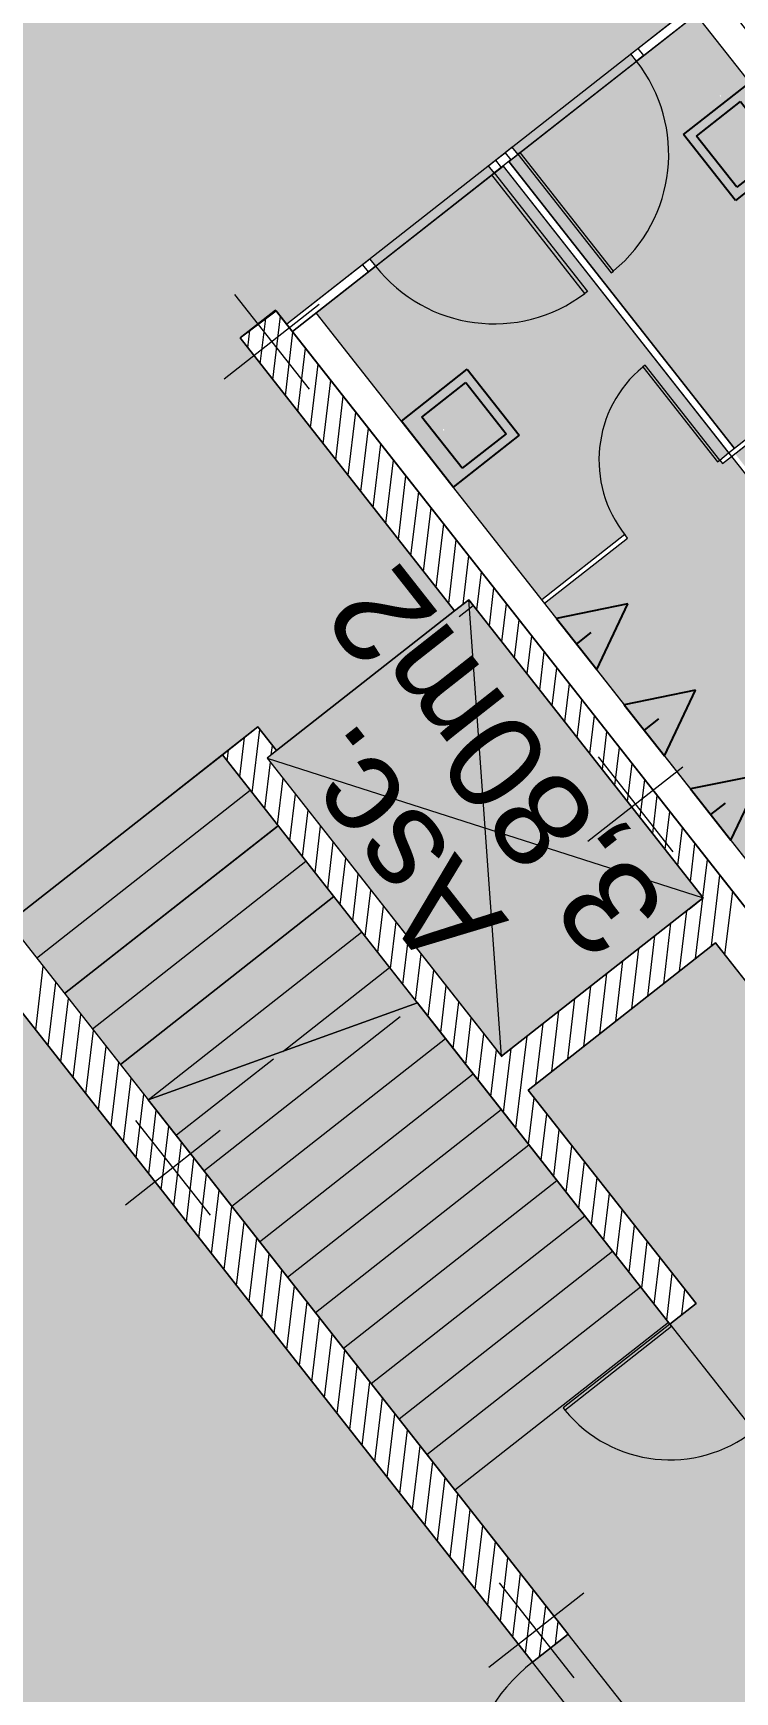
# Model space of a CAD drawing. Header units: metres. Extents: x 2540421 to 2540539, y 1181212 to 1181315.
# Drawn here: x 2540449.64 to 2540454.29, y 1181231.84 to 1181242.83 of the extents above; entities that cross this region are included whole.
import ezdxf

# ---------------------------------------------------------------- set-up
doc = ezdxf.new("R2010")
doc.units = ezdxf.units.M
doc.header["$LTSCALE"] = 5080
doc.linetypes.add('STYLE_01', pattern=[0.136032, 0.068016, -0.068016])
doc.layers.get('0').update_dxf_attribs({"lineweight": 20})
doc.layers.add('A1I41---E-(appareils_sanitaires)', color=7, linetype='Continuous')
doc.layers.add('Axe batim.', color=7, linetype='Continuous')
for name, color, linetype, lineweight in [('CLOISONS', 7, 'Continuous', 20), ('HEIG-PORTES', 130, 'Continuous', 20), ('HEIG-ROOM', 160, 'Continuous', 20), ('L_GENDE', 7, 'Continuous', 20), ('MURS_ET_PILIERS', 7, 'Continuous', 20), ('PORTES', 7, 'Continuous', 20), ('Surface', 7, 'Continuous', 20), ('TRAITILL_S', 7, 'Continuous', 20), ('TRAME-MUR', 7, 'Continuous', 20), ('Z-contour', 7, 'Continuous', 20), ('Z-couleur', 7, 'Continuous', 20)]:
    doc.layers.add(name, color=color, linetype=linetype, lineweight=lineweight)
doc.styles.add('Helvetica (bold)', font='arial.ttf', dxfattribs={"height": 150})

# ---------------------------------------------------------------- blocks, each defined once
blk = doc.blocks.new('A-100-D')
at = {"layer": 'PORTES', "linetype": 'Continuous', "lineweight": 20}
for p, q in [((0, 1000), (-20, 1000)), ((-20, 1000), (-20, 0)), ((0, 0), (0, 1000)), ((-20, 0), (0, 0))]:
    blk.add_line(p, q, dxfattribs=at)
blk.add_arc((0, 0), 1000, 91.1846, 180, dxfattribs=at)
blk = doc.blocks.new('LAVABO')
at = {"layer": 'A1I41---E-(appareils_sanitaires)'}
for points in [[(-556, 278), (0, 278)], [(-556, -278), (-556, 278)], [(0, 278), (0, 278)], [(0, 278), (0, -278)], [(-494, 216), (-123, 216)], [(-494, -216), (-494, 216)], [(-123, 216), (-123, 216)], [(-123, 216), (-123, -216)], [(-123, -216), (-494, -216)], [(0, -278), (-556, -278)]]:
    blk.add_lwpolyline(points, dxfattribs=at)
blk = doc.blocks.new('URINOIR')
at = {"layer": 'A1I41---E-(appareils_sanitaires)'}
for p, q in [((-216, 0), (0, -432)), ((216, 0), (-216, 0)), ((0, 0), (0, -123)), ((0, -432), (216, 0))]:
    blk.add_line(p, q, dxfattribs=at)

msp = doc.modelspace()

# ---------------------------------------------------------------- hatches: boundary and pattern name
at = {"layer": 'Z-couleur', "linetype": 'Continuous', "lineweight": 0}
h = msp.add_hatch(color=2, dxfattribs=at)
h.paths.add_polyline_path([(2540451.947, 1181246.125), (2540451.853, 1181246.051), (2540451.779, 1181246.145), (2540450.332, 1181245.008), (2540450.285, 1181244.971), (2540450.248, 1181245.018), (2540448.99, 1181244.03), (2540449.027, 1181243.982), (2540448.948, 1181243.921), (2540449.022, 1181243.826), (2540448.787, 1181243.641), (2540448.712, 1181243.735), (2540447.266, 1181242.598), (2540447.219, 1181242.561), (2540447.181, 1181242.608), (2540445.924, 1181241.62), (2540445.961, 1181241.572), (2540445.882, 1181241.511), (2540445.956, 1181241.416), (2540445.72, 1181241.231), (2540445.646, 1181241.325), (2540442.816, 1181239.101), (2540442.89, 1181239.006), (2540442.654, 1181238.821), (2540441.282, 1181240.566), (2540440.543, 1181239.985), (2540440.496, 1181239.948), (2540440.459, 1181239.996), (2540439.201, 1181239.007), (2540439.238, 1181238.96), (2540438.452, 1181238.342), (2540438.526, 1181238.247), (2540438.432, 1181238.173), (2540438.456, 1181238.142), (2540438.493, 1181238.095), (2540438.446, 1181238.058), (2540439.435, 1181236.8), (2540439.482, 1181236.837), (2540439.544, 1181236.758), (2540439.638, 1181236.832), (2540439.824, 1181236.596), (2540439.69, 1181236.491), (2540441.915, 1181233.661), (2540442.048, 1181233.766), (2540442.122, 1181233.672), (2540444.953, 1181235.896), (2540444.879, 1181235.991), (2540445.114, 1181236.176), (2540445.189, 1181236.082), (2540446.635, 1181237.219), (2540446.682, 1181237.256), (2540446.72, 1181237.209), (2540447.977, 1181238.197), (2540447.94, 1181238.244), (2540448.019, 1181238.306), (2540448.013, 1181238.314), (2540447.939, 1181238.408), (2540448.174, 1181238.593), (2540448.36, 1181238.357), (2540448.265, 1181238.283), (2540449.384, 1181236.86), (2540449.478, 1181236.935), (2540450.894, 1181238.047), (2540451.13, 1181238.233), (2540451.253, 1181238.075), (2540452.432, 1181239.002), (2540451.011, 1181240.811), (2540451.247, 1181240.996), (2540451.321, 1181240.902), (2540451.872, 1181241.334), (2540451.909, 1181241.287), (2540452.695, 1181241.905), (2540452.658, 1181241.952), (2540452.705, 1181241.989), (2540452.768, 1181242.039), (2540452.815, 1181242.076), (2540452.852, 1181242.029), (2540453.638, 1181242.647), (2540453.601, 1181242.694), (2540453.648, 1181242.731), (2540454.152, 1181243.126), (2540454.077, 1181243.221), (2540454.172, 1181243.295), (2540454.147, 1181243.326), (2540454.11, 1181243.373), (2540454.157, 1181243.41), (2540453.168, 1181244.668), (2540453.121, 1181244.631), (2540453.084, 1181244.678)])
h.paths.add_polyline_path([(2540449.402, 1181242.98, -1), (2540449.52, 1181243.072, -1)], flags=16)
h = msp.add_hatch(color=40, dxfattribs=at)
h.paths.add_polyline_path([(2540452.754, 1181241.951), (2540452.742, 1181241.942), (2540452.695, 1181241.905), (2540451.909, 1181241.287), (2540451.862, 1181241.25), (2540451.516, 1181240.978), (2540453.011, 1181239.075), (2540453.562, 1181239.508), (2540453.58, 1181239.484), (2540453.03, 1181239.052), (2540454.791, 1181236.811), (2540455.341, 1181237.244), (2540455.36, 1181237.22), (2540454.809, 1181236.787), (2540456.224, 1181234.987), (2540456.657, 1181235.327), (2540457.364, 1181235.883), (2540458.74, 1181236.965), (2540457.325, 1181238.765), (2540456.854, 1181238.394), (2540456.835, 1181238.418), (2540457.307, 1181238.788), (2540456.695, 1181239.567), (2540455.441, 1181238.581), (2540455.534, 1181238.463), (2540456.053, 1181237.803), (2540456.206, 1181237.923), (2540456.225, 1181237.9), (2540455.989, 1181237.714), (2540455.97, 1181237.738), (2540456.029, 1181237.784), (2540455.51, 1181238.445), (2540455.306, 1181238.704), (2540455.33, 1181238.723), (2540455.422, 1181238.605), (2540456.676, 1181239.59), (2540456.12, 1181240.298), (2540454.866, 1181239.312), (2540454.959, 1181239.194), (2540454.935, 1181239.176), (2540454.731, 1181239.435), (2540454.755, 1181239.454), (2540454.848, 1181239.336), (2540456.102, 1181240.322), (2540455.546, 1181241.029), (2540454.292, 1181240.044), (2540454.384, 1181239.926), (2540454.361, 1181239.907), (2540454.268, 1181240.025), (2540454.209, 1181239.979), (2540454.19, 1181240.002), (2540454.249, 1181240.049)])
h.paths.add_polyline_path([(2540452.366, 1181240.201), (2540452.36, 1181240.196), (2540452.355, 1181240.203), (2540452.361, 1181240.208)], flags=16)
edge = h.paths.add_edge_path(flags=16)
edge.add_line((2540455.528, 1181240.622), (2540455.56, 1181240.582))
edge.add_ellipse((2540455.512, 1181240.596), major_axis=(0.0013, 0.0107), ratio=1, start_angle=45, end_angle=225, ccw=False)
edge.add_line((2540455.488, 1181240.591), (2540455.528, 1181240.622))
edge = h.paths.add_edge_path(flags=16)
edge.add_line((2540456.115, 1181239.876), (2540456.147, 1181239.835))
edge.add_ellipse((2540456.099, 1181239.849), major_axis=(0.0013, 0.0107), ratio=1, start_angle=45, end_angle=225, ccw=False)
edge.add_line((2540456.075, 1181239.844), (2540456.115, 1181239.876))
h.paths.add_polyline_path([(2540455.527, 1181236.18), (2540455.532, 1181236.174), (2540455.526, 1181236.169), (2540455.52, 1181236.175)], flags=16)
h.paths.add_polyline_path([(2540454.289, 1181240.079), (2540455.527, 1181241.053), (2540454.032, 1181242.956), (2540453.686, 1181242.684), (2540453.638, 1181242.647), (2540452.852, 1181242.029), (2540452.793, 1181241.982)], flags=17)
edge = h.paths.add_edge_path(flags=16)
edge.add_line((2540454.935, 1181241.355), (2540454.944, 1181241.343))
edge.add_ellipse((2540454.93, 1181241.347), major_axis=(-0.00315, 0.00038), ratio=1, start_angle=-45, end_angle=135, ccw=False)
edge.add_line((2540454.923, 1181241.345), (2540454.935, 1181241.355))
h.paths.add_polyline_path([(2540454.194, 1181242.41), (2540454.189, 1181242.417), (2540454.195, 1181242.422), (2540454.2, 1181242.415)], flags=16)
for color, points in [(2, [(2540452.744, 1181236.049), (2540454.081, 1181237.099), (2540452.527, 1181239.076), (2540452.432, 1181239.002), (2540451.253, 1181238.075), (2540451.19, 1181238.026)]), (131, [(2540454.601, 1181233.33), (2540454.416, 1181233.566), (2540453.86, 1181234.273), (2540452.187, 1181236.402), (2540450.402, 1181235.76), (2540453.186, 1181232.218), (2540452.95, 1181232.032), (2540453.692, 1181231.089), (2540453.928, 1181231.274), (2540455.411, 1181229.387), (2540461.307, 1181234.022), (2540459.083, 1181236.852), (2540457.55, 1181235.647), (2540457.364, 1181235.883), (2540456.657, 1181235.327), (2540456.842, 1181235.091)]), (131, [(2540454.163, 1181236.801), (2540452.92, 1181235.825), (2540454.033, 1181234.409), (2540453.86, 1181234.273), (2540454.416, 1181233.566), (2540455.831, 1181234.678)])]:
    msp.add_hatch(color=color, dxfattribs=at).paths.add_polyline_path(points)
at = {"layer": 'Z-couleur', "linetype": 'Continuous', "lineweight": 0, "true_color": 0xffd1ff}
h = msp.add_hatch(color=7, dxfattribs=at)
h.paths.add_polyline_path([(2540447.054, 1181227.398), (2540446.959, 1181227.323), (2540446.984, 1181227.292), (2540447.021, 1181227.245), (2540446.974, 1181227.208), (2540447.963, 1181225.95), (2540448.01, 1181225.987), (2540448.047, 1181225.94), (2540449.184, 1181224.493), (2540449.278, 1181224.567), (2540452.109, 1181226.792), (2540452.345, 1181226.977), (2540455.175, 1181229.202), (2540453.692, 1181231.089), (2540452.95, 1181232.032), (2540449.243, 1181236.75), (2540449.337, 1181236.823), (2540448.218, 1181238.246), (2540448.124, 1181238.172), (2540448.056, 1181238.259), (2540448.025, 1181238.234), (2540447.977, 1181238.197), (2540446.72, 1181237.209), (2540446.672, 1181237.171), (2540445.226, 1181236.034), (2540445.3, 1181235.94), (2540445.064, 1181235.755), (2540444.99, 1181235.849), (2540442.159, 1181233.624)])
h.paths.add_polyline_path([(2540447.474, 1181232.688), (2540447.289, 1181232.924), (2540447.525, 1181233.11), (2540447.71, 1181232.874)], flags=16)
h.paths.add_polyline_path([(2540449.699, 1181229.858), (2540449.935, 1181230.043), (2540450.12, 1181229.808), (2540449.884, 1181229.622)], flags=16)
at = {"layer": 'Z-couleur', "linetype": 'Continuous', "lineweight": 0}
h = msp.add_hatch(color=2, dxfattribs=at)
h.paths.add_polyline_path([(2540451.078, 1181237.812), (2540450.894, 1181238.047), (2540449.478, 1181236.935), (2540449.663, 1181236.7)])
h.paths.add_polyline_path([(2540451.263, 1181237.577), (2540451.078, 1181237.812), (2540449.663, 1181236.7), (2540449.848, 1181236.465)])
h.paths.add_polyline_path([(2540449.848, 1181236.465), (2540450.033, 1181236.23), (2540451.448, 1181237.342), (2540451.263, 1181237.577)])
h.paths.add_polyline_path([(2540450.033, 1181236.23), (2540450.218, 1181235.995), (2540451.633, 1181237.107), (2540451.448, 1181237.342)])
h.paths.add_polyline_path([(2540450.218, 1181235.995), (2540450.402, 1181235.76), (2540451.817, 1181236.872), (2540451.633, 1181237.107)])
h.paths.add_polyline_path([(2540450.402, 1181235.76), (2540451.295, 1181236.081), (2540452.002, 1181236.637), (2540451.817, 1181236.872)])
h.paths.add_polyline_path([(2540452.187, 1181236.402), (2540452.002, 1181236.637), (2540451.295, 1181236.081)])

# ---------------------------------------------------------------- linework, layer by layer
at = {"color": 7, "linetype": 'Continuous', "lineweight": 20}
for p, q in [((2540449.478, 1181236.935), (2540450.894, 1181238.047)), ((2540449.663, 1181236.7), (2540451.078, 1181237.812)), ((2540449.663, 1181236.7), (2540451.078, 1181237.812)), ((2540449.848, 1181236.465), (2540451.263, 1181237.577)), ((2540450.033, 1181236.23), (2540451.448, 1181237.342)), ((2540450.218, 1181235.995), (2540451.633, 1181237.107)), ((2540450.402, 1181235.76), (2540451.817, 1181236.872)), ((2540451.295, 1181236.081), (2540452.002, 1181236.637)), ((2540452.187, 1181236.402), (2540450.402, 1181235.76))]:
    msp.add_line(p, q, dxfattribs=at)
at = {"layer": 'A1I41---E-(appareils_sanitaires)', "linetype": 'Continuous', "lineweight": 20}
for p, q in [((2540453.691, 1181238.21), (2540453.251, 1181238.77)), ((2540454.131, 1181237.651), (2540453.691, 1181238.21)), ((2540454.571, 1181237.091), (2540454.131, 1181237.651))]:
    msp.add_line(p, q, dxfattribs=at)
at = {"layer": 'Axe batim.', "color": 250, "linetype": 'Continuous', "lineweight": 0}
for p, q in [((2540450.975, 1181241.1), (2540451.469, 1181240.471)), ((2540451.536, 1181241.033), (2540450.907, 1181240.538)), ((2540453.385, 1181238.034), (2540453.879, 1181237.405)), ((2540453.946, 1181237.966), (2540453.317, 1181237.472)), ((2540450.88, 1181235.556), (2540450.251, 1181235.062)), ((2540450.318, 1181235.624), (2540450.813, 1181234.995)), ((2540453.29, 1181232.49), (2540452.661, 1181231.996)), ((2540452.728, 1181232.557), (2540453.223, 1181231.928))]:
    msp.add_line(p, q, dxfattribs=at)
at = {"layer": 'CLOISONS', "linetype": 'Continuous', "lineweight": 20}
for p, q in [((2540453.648, 1181242.731), (2540454.152, 1181243.126)), ((2540453.686, 1181242.684), (2540454.189, 1181243.079)), ((2540454.032, 1181242.956), (2540458.74, 1181236.964)), ((2540453.601, 1181242.694), (2540453.648, 1181242.731)), ((2540453.648, 1181242.731), (2540453.686, 1181242.684)), ((2540453.638, 1181242.647), (2540453.601, 1181242.694)), ((2540453.686, 1181242.684), (2540453.638, 1181242.647)), ((2540452.815, 1181242.076), (2540452.768, 1181242.039)), ((2540452.852, 1181242.029), (2540452.815, 1181242.076)), ((2540452.658, 1181241.952), (2540452.705, 1181241.989)), ((2540452.695, 1181241.905), (2540452.658, 1181241.952)), ((2540452.742, 1181241.942), (2540452.695, 1181241.905)), ((2540452.705, 1181241.989), (2540452.768, 1181242.039)), ((2540452.705, 1181241.989), (2540452.742, 1181241.942)), ((2540452.805, 1181241.992), (2540452.742, 1181241.942)), ((2540452.768, 1181242.039), (2540452.805, 1181241.992)), ((2540452.805, 1181241.992), (2540452.852, 1181242.029)), ((2540451.872, 1181241.334), (2540451.321, 1181240.902)), ((2540451.862, 1181241.25), (2540451.824, 1181241.297)), ((2540451.909, 1181241.287), (2540451.862, 1181241.25)), ((2540451.872, 1181241.334), (2540451.909, 1181241.287)), ((2540451.862, 1181241.25), (2540451.358, 1181240.854)), ((2540454.249, 1181240.049), (2540455.527, 1181241.053)), ((2540456.224, 1181234.987), (2540451.516, 1181240.978)), ((2540454.209, 1181239.979), (2540455.546, 1181241.029)), ((2540454.19, 1181240.002), (2540454.249, 1181240.049)), ((2540454.19, 1181240.002), (2540454.209, 1181239.979)), ((2540454.268, 1181240.025), (2540454.361, 1181239.907)), ((2540453.562, 1181239.508), (2540453.011, 1181239.075)), ((2540453.03, 1181239.052), (2540453.58, 1181239.484)), ((2540453.58, 1181239.484), (2540453.562, 1181239.508))]:
    msp.add_line(p, q, dxfattribs=at)
at = {"layer": 'CLOISONS', "color": 7, "linetype": 'Continuous', "lineweight": 20}
for p, q in [((2540452.754, 1181241.951), (2540454.249, 1181240.049)), ((2540452.793, 1181241.982), (2540454.289, 1181240.079))]:
    msp.add_line(p, q, dxfattribs=at)
at = {"layer": 'HEIG-PORTES', "linetype": 'Continuous', "lineweight": 20}
for p, q in [((2540452.868, 1181242.041), (2540452.852, 1181242.029)), ((2540453.486, 1181241.255), (2540452.868, 1181242.041)), ((2540452.852, 1181242.029), (2540453.47, 1181241.242)), ((2540452.679, 1181241.893), (2540452.695, 1181241.905)), ((2540453.297, 1181241.106), (2540452.679, 1181241.893)), ((2540452.695, 1181241.905), (2540453.313, 1181241.119)), ((2540453.47, 1181241.242), (2540453.486, 1181241.255)), ((2540453.313, 1181241.119), (2540453.297, 1181241.106))]:
    msp.add_line(p, q, dxfattribs=at)
at = {"layer": 'HEIG-PORTES', "flags": 128}
msp.add_lwpolyline([(2540452.744, 1181236.049), (2540452.527, 1181239.076), (2540451.19, 1181238.026), (2540454.081, 1181237.099)], close=True, dxfattribs=at)
for points in [[(2540449.663, 1181236.7), (2540451.078, 1181237.812)], [(2540451.257, 1181237.572), (2540449.848, 1181236.465)], [(2540450.033, 1181236.23), (2540451.448, 1181237.342)], [(2540451.633, 1181237.107), (2540450.218, 1181235.995)], [(2540450.402, 1181235.76), (2540451.817, 1181236.872)], [(2540451.295, 1181236.081), (2540452.002, 1181236.637)]]:
    msp.add_lwpolyline(points, dxfattribs=at)
at = {"layer": 'HEIG-PORTES', "linetype": 'Continuous', "lineweight": 20}
for centre, radius, start, end in [((2540452.852, 1181242.029), 1, 309.3511, 38.1665), ((2540452.695, 1181241.905), 1, 218.1665, 306.9819), ((2540453.692, 1181231.089), 1.2, 128.1665, 216.9819)]:
    msp.add_arc(centre, radius, start, end, dxfattribs=at)
at = {"layer": 'HEIG-ROOM', "flags": 128}
msp.add_lwpolyline([(2540448.948, 1181243.921), (2540451.779, 1181246.145), (2540451.853, 1181246.051), (2540451.947, 1181246.125), (2540454.172, 1181243.295), (2540454.077, 1181243.221), (2540454.152, 1181243.126), (2540451.321, 1181240.902), (2540451.247, 1181240.996), (2540451.011, 1181240.811), (2540452.432, 1181239.002), (2540451.253, 1181238.075), (2540451.13, 1181238.233), (2540449.384, 1181236.86)], dxfattribs=at)
for points in [[(2540454.289, 1181240.079), (2540452.793, 1181241.982), (2540454.189, 1181243.079), (2540455.684, 1181241.176)], [(2540454.268, 1181240.025), (2540455.703, 1181241.153), (2540458.897, 1181237.088), (2540456.067, 1181234.863), (2540451.358, 1181240.854), (2540452.754, 1181241.951)], [(2540451.19, 1181238.026), (2540452.744, 1181236.049), (2540454.081, 1181237.099), (2540452.527, 1181239.076)], [(2540455.175, 1181229.202), (2540453.692, 1181231.089), (2540452.95, 1181232.032), (2540449.243, 1181236.75), (2540449.337, 1181236.823), (2540448.218, 1181238.246), (2540448.124, 1181238.172), (2540448.056, 1181238.259), (2540445.226, 1181236.034), (2540445.3, 1181235.94), (2540445.064, 1181235.755), (2540444.99, 1181235.849), (2540442.159, 1181233.624), (2540447.054, 1181227.398), (2540446.959, 1181227.323), (2540449.184, 1181224.493)], [(2540450.894, 1181238.047), (2540449.478, 1181236.935), (2540450.402, 1181235.76), (2540452.187, 1181236.402)], [(2540452.92, 1181235.825), (2540454.163, 1181236.801), (2540455.831, 1181234.678), (2540454.416, 1181233.566), (2540454.601, 1181233.33), (2540456.842, 1181235.091), (2540456.669, 1181235.311), (2540457.377, 1181235.867), (2540457.55, 1181235.647), (2540459.083, 1181236.852), (2540461.307, 1181234.022), (2540455.411, 1181229.387), (2540453.928, 1181231.274), (2540453.186, 1181232.218), (2540450.402, 1181235.76), (2540452.187, 1181236.402), (2540453.86, 1181234.273), (2540454.033, 1181234.409)]]:
    msp.add_lwpolyline(points, close=True, dxfattribs=at)
at = {"layer": 'MURS_ET_PILIERS', "color": 7, "linetype": 'Continuous', "lineweight": 20}
for p, q in [((2540451.011, 1181240.811), (2540451.247, 1181240.996)), ((2540456.067, 1181234.863), (2540451.247, 1181240.996)), ((2540452.432, 1181239.002), (2540451.011, 1181240.811)), ((2540452.432, 1181239.002), (2540452.527, 1181239.076)), ((2540452.527, 1181239.076), (2540454.081, 1181237.099)), ((2540452.463, 1181238.964), (2540452.557, 1181239.038)), ((2540450.894, 1181238.047), (2540451.13, 1181238.233)), ((2540451.13, 1181238.233), (2540451.253, 1181238.075)), ((2540450.894, 1181238.047), (2540452.574, 1181235.909)), ((2540450.894, 1181238.047), (2540452.747, 1181235.689)), ((2540451.253, 1181238.075), (2540451.19, 1181238.026)), ((2540451.19, 1181238.026), (2540452.747, 1181236.045)), ((2540453.987, 1181237.025), (2540454.081, 1181237.099)), ((2540453.994, 1181237.031), (2540452.744, 1181236.049)), ((2540449.478, 1181236.935), (2540453.186, 1181232.218)), ((2540454.163, 1181236.801), (2540452.92, 1181235.825)), ((2540455.831, 1181234.678), (2540454.163, 1181236.801)), ((2540449.243, 1181236.75), (2540452.95, 1181232.032)), ((2540452.92, 1181235.825), (2540454.033, 1181234.409)), ((2540452.747, 1181235.689), (2540453.86, 1181234.273)), ((2540454.033, 1181234.409), (2540453.86, 1181234.273)), ((2540452.95, 1181232.032), (2540453.186, 1181232.218)), ((2540453.186, 1181232.218), (2540452.95, 1181232.032))]:
    msp.add_line(p, q, dxfattribs=at)
at = {"layer": 'PORTES', "linetype": 'Continuous', "lineweight": 20}
for p, q in [((2540453.696, 1181240.631), (2540453.68, 1181240.619)), ((2540453.68, 1181240.619), (2540454.175, 1181239.99)), ((2540454.19, 1181240.002), (2540453.696, 1181240.631)), ((2540454.175, 1181239.99), (2540454.19, 1181240.002))]:
    msp.add_line(p, q, dxfattribs=at)
msp.add_arc((2540454.19, 1181240.002), 0.8, 129.5991, 218.5203, dxfattribs=at)
at = {"layer": 'TRAITILL_S', "color": 7, "linetype": 'STYLE_01', "lineweight": 20}
for p, q in [((2540450.772, 1181235.289), (2540452.073, 1181236.312)), ((2540450.957, 1181235.054), (2540452.372, 1181236.167)), ((2540450.591, 1181235.528), (2540451.232, 1181236.031)), ((2540451.141, 1181234.819), (2540452.557, 1181235.932)), ((2540451.326, 1181234.584), (2540452.741, 1181235.696)), ((2540451.511, 1181234.349), (2540452.926, 1181235.461)), ((2540451.696, 1181234.114), (2540453.111, 1181235.226)), ((2540451.88, 1181233.879), (2540453.296, 1181234.991)), ((2540452.065, 1181233.644), (2540453.48, 1181234.756)), ((2540452.25, 1181233.409), (2540453.665, 1181234.521)), ((2540452.435, 1181233.174), (2540453.85, 1181234.286))]:
    msp.add_line(p, q, dxfattribs=at)
at = {"layer": 'TRAME-MUR', "color": 7, "linetype": 'Continuous', "lineweight": 20}
for p, q in [((2540451.011, 1181240.811), (2540451.25, 1181240.992)), ((2540451.25, 1181240.992), (2540456.067, 1181234.863)), ((2540452.432, 1181239.002), (2540451.011, 1181240.811)), ((2540452.527, 1181239.076), (2540452.432, 1181239.002)), ((2540454.081, 1181237.099), (2540452.527, 1181239.076)), ((2540450.894, 1181238.047), (2540451.13, 1181238.233)), ((2540451.13, 1181238.233), (2540451.253, 1181238.075)), ((2540453.86, 1181234.273), (2540450.894, 1181238.047)), ((2540451.253, 1181238.075), (2540451.19, 1181238.026)), ((2540451.19, 1181238.026), (2540452.744, 1181236.049)), ((2540452.744, 1181236.049), (2540454.081, 1181237.099)), ((2540449.478, 1181236.935), (2540453.186, 1181232.218)), ((2540454.163, 1181236.801), (2540452.92, 1181235.825)), ((2540455.831, 1181234.678), (2540454.163, 1181236.801)), ((2540452.95, 1181232.032), (2540449.243, 1181236.75)), ((2540452.92, 1181235.825), (2540454.033, 1181234.409)), ((2540454.033, 1181234.409), (2540453.86, 1181234.273)), ((2540453.186, 1181232.218), (2540452.95, 1181232.032))]:
    msp.add_line(p, q, dxfattribs=at)
at = {"layer": 'TRAME-MUR', "linetype": 'Continuous', "lineweight": 0}
for p, q in [((2540451.145, 1181240.64), (2540451.181, 1181240.94)), ((2540451.229, 1181240.534), (2540451.279, 1181240.955)), ((2540451.062, 1181240.746), (2540451.076, 1181240.86)), ((2540451.312, 1181240.428), (2540451.362, 1181240.849)), ((2540451.395, 1181240.322), (2540451.445, 1181240.743)), ((2540451.478, 1181240.216), (2540451.529, 1181240.638)), ((2540451.561, 1181240.11), (2540451.612, 1181240.532)), ((2540451.645, 1181240.004), (2540451.695, 1181240.426)), ((2540451.728, 1181239.899), (2540451.778, 1181240.32)), ((2540451.811, 1181239.793), (2540451.862, 1181240.214)), ((2540451.894, 1181239.687), (2540451.945, 1181240.108)), ((2540451.978, 1181239.581), (2540452.028, 1181240.002)), ((2540452.061, 1181239.475), (2540452.111, 1181239.896)), ((2540452.144, 1181239.369), (2540452.195, 1181239.79)), ((2540452.227, 1181239.263), (2540452.278, 1181239.684)), ((2540452.311, 1181239.157), (2540452.361, 1181239.578)), ((2540452.394, 1181239.051), (2540452.444, 1181239.473)), ((2540452.489, 1181239.047), (2540452.528, 1181239.367)), ((2540452.581, 1181239.008), (2540452.611, 1181239.261)), ((2540452.664, 1181238.902), (2540452.694, 1181239.155)), ((2540452.747, 1181238.796), (2540452.777, 1181239.049)), ((2540452.83, 1181238.69), (2540452.861, 1181238.943)), ((2540452.914, 1181238.584), (2540452.944, 1181238.837)), ((2540452.997, 1181238.478), (2540453.027, 1181238.731)), ((2540453.08, 1181238.373), (2540453.11, 1181238.625)), ((2540453.163, 1181238.267), (2540453.194, 1181238.519)), ((2540453.246, 1181238.161), (2540453.277, 1181238.413)), ((2540453.33, 1181238.055), (2540453.36, 1181238.308)), ((2540451.092, 1181237.795), (2540451.143, 1181238.216)), ((2540453.413, 1181237.949), (2540453.443, 1181238.202)), ((2540451.009, 1181237.901), (2540451.04, 1181238.162)), ((2540451.218, 1181238.048), (2540451.226, 1181238.11)), ((2540453.496, 1181237.843), (2540453.526, 1181238.096)), ((2540450.926, 1181238.006), (2540450.934, 1181238.079)), ((2540451.175, 1181237.689), (2540451.212, 1181237.998)), ((2540453.579, 1181237.737), (2540453.61, 1181237.99)), ((2540451.259, 1181237.583), (2540451.296, 1181237.892)), ((2540453.663, 1181237.631), (2540453.693, 1181237.884)), ((2540451.342, 1181237.477), (2540451.379, 1181237.786)), ((2540453.746, 1181237.525), (2540453.776, 1181237.778)), ((2540451.425, 1181237.371), (2540451.462, 1181237.68)), ((2540453.829, 1181237.419), (2540453.859, 1181237.672)), ((2540451.508, 1181237.265), (2540451.545, 1181237.574)), ((2540453.912, 1181237.313), (2540453.943, 1181237.566)), ((2540451.592, 1181237.159), (2540451.629, 1181237.468)), ((2540453.996, 1181237.208), (2540454.026, 1181237.46)), ((2540451.675, 1181237.053), (2540451.712, 1181237.362)), ((2540454.079, 1181237.102), (2540454.109, 1181237.354)), ((2540451.758, 1181236.947), (2540451.795, 1181237.256)), ((2540454.136, 1181236.78), (2540454.192, 1181237.249)), ((2540451.841, 1181236.842), (2540451.878, 1181237.15)), ((2540454.03, 1181236.697), (2540454.078, 1181237.097)), ((2540454.225, 1181236.721), (2540454.276, 1181237.143)), ((2540451.925, 1181236.736), (2540451.962, 1181237.045)), ((2540453.924, 1181236.614), (2540453.972, 1181237.014)), ((2540452.008, 1181236.63), (2540452.045, 1181236.939)), ((2540453.819, 1181236.53), (2540453.867, 1181236.931)), ((2540452.091, 1181236.524), (2540452.128, 1181236.833)), ((2540453.607, 1181236.364), (2540453.655, 1181236.764)), ((2540453.713, 1181236.447), (2540453.761, 1181236.847)), ((2540452.174, 1181236.418), (2540452.211, 1181236.727)), ((2540453.501, 1181236.281), (2540453.549, 1181236.681)), ((2540449.657, 1181236.223), (2540449.707, 1181236.644)), ((2540452.257, 1181236.312), (2540452.295, 1181236.621)), ((2540453.395, 1181236.197), (2540453.443, 1181236.598)), ((2540449.74, 1181236.117), (2540449.79, 1181236.538)), ((2540449.823, 1181236.011), (2540449.874, 1181236.432)), ((2540452.341, 1181236.206), (2540452.378, 1181236.515)), ((2540453.183, 1181236.031), (2540453.231, 1181236.431)), ((2540453.289, 1181236.114), (2540453.337, 1181236.514)), ((2540449.906, 1181235.905), (2540449.957, 1181236.326)), ((2540452.424, 1181236.1), (2540452.461, 1181236.409)), ((2540453.077, 1181235.948), (2540453.125, 1181236.348)), ((2540449.99, 1181235.799), (2540450.04, 1181236.22)), ((2540452.507, 1181235.994), (2540452.544, 1181236.303)), ((2540452.971, 1181235.864), (2540453.019, 1181236.265)), ((2540450.073, 1181235.693), (2540450.123, 1181236.114)), ((2540452.59, 1181235.888), (2540452.627, 1181236.197)), ((2540452.84, 1181235.571), (2540452.913, 1181236.181)), ((2540450.156, 1181235.587), (2540450.207, 1181236.009)), ((2540452.674, 1181235.782), (2540452.711, 1181236.091)), ((2540452.757, 1181235.677), (2540452.807, 1181236.098)), ((2540450.239, 1181235.481), (2540450.29, 1181235.903)), ((2540450.323, 1181235.375), (2540450.373, 1181235.797)), ((2540452.923, 1181235.465), (2540452.96, 1181235.774)), ((2540450.406, 1181235.27), (2540450.456, 1181235.691)), ((2540453.007, 1181235.359), (2540453.044, 1181235.668)), ((2540450.489, 1181235.164), (2540450.54, 1181235.585)), ((2540453.09, 1181235.253), (2540453.127, 1181235.562)), ((2540450.572, 1181235.058), (2540450.623, 1181235.479)), ((2540453.173, 1181235.147), (2540453.21, 1181235.456)), ((2540450.656, 1181234.952), (2540450.706, 1181235.373)), ((2540453.256, 1181235.041), (2540453.293, 1181235.35)), ((2540450.739, 1181234.846), (2540450.789, 1181235.267)), ((2540453.34, 1181234.935), (2540453.377, 1181235.244)), ((2540450.822, 1181234.74), (2540450.872, 1181235.161)), ((2540453.423, 1181234.829), (2540453.46, 1181235.138)), ((2540450.905, 1181234.634), (2540450.956, 1181235.055)), ((2540453.506, 1181234.723), (2540453.543, 1181235.032)), ((2540450.988, 1181234.528), (2540451.039, 1181234.949)), ((2540453.589, 1181234.617), (2540453.626, 1181234.926)), ((2540451.072, 1181234.422), (2540451.122, 1181234.844)), ((2540453.673, 1181234.512), (2540453.71, 1181234.82)), ((2540451.155, 1181234.316), (2540451.205, 1181234.738)), ((2540453.756, 1181234.406), (2540453.793, 1181234.715)), ((2540451.238, 1181234.21), (2540451.289, 1181234.632)), ((2540453.839, 1181234.3), (2540453.876, 1181234.609)), ((2540451.321, 1181234.105), (2540451.372, 1181234.526)), ((2540453.939, 1181234.336), (2540453.959, 1181234.503)), ((2540451.405, 1181233.999), (2540451.455, 1181234.42)), ((2540451.488, 1181233.893), (2540451.538, 1181234.314)), ((2540451.571, 1181233.787), (2540451.622, 1181234.208)), ((2540451.654, 1181233.681), (2540451.705, 1181234.102)), ((2540451.738, 1181233.575), (2540451.788, 1181233.996)), ((2540451.821, 1181233.469), (2540451.871, 1181233.89)), ((2540451.904, 1181233.363), (2540451.955, 1181233.784)), ((2540451.987, 1181233.257), (2540452.038, 1181233.679)), ((2540452.071, 1181233.151), (2540452.121, 1181233.573)), ((2540452.154, 1181233.046), (2540452.204, 1181233.467)), ((2540452.237, 1181232.94), (2540452.288, 1181233.361)), ((2540452.32, 1181232.834), (2540452.371, 1181233.255)), ((2540452.404, 1181232.728), (2540452.454, 1181233.149)), ((2540452.487, 1181232.622), (2540452.537, 1181233.043)), ((2540452.57, 1181232.516), (2540452.621, 1181232.937)), ((2540452.653, 1181232.41), (2540452.704, 1181232.831)), ((2540452.737, 1181232.304), (2540452.787, 1181232.725)), ((2540452.82, 1181232.198), (2540452.87, 1181232.62)), ((2540452.903, 1181232.092), (2540452.953, 1181232.514)), ((2540452.996, 1181232.068), (2540453.037, 1181232.408)), ((2540453.102, 1181232.151), (2540453.12, 1181232.302))]:
    msp.add_line(p, q, dxfattribs=at)
at = {"layer": 'Z-contour', "linetype": 'Continuous', "lineweight": 0}
for p, q in [((2540452.852, 1181242.029), (2540453.638, 1181242.647)), ((2540451.909, 1181241.287), (2540452.695, 1181241.905)), ((2540451.253, 1181238.075), (2540452.432, 1181239.002)), ((2540453.86, 1181234.273), (2540454.416, 1181233.566)), ((2540453.692, 1181231.089), (2540452.95, 1181232.032))]:
    msp.add_line(p, q, dxfattribs=at)

# ---------------------------------------------------------------- block references
at = {"layer": 'A1I41---E-(appareils_sanitaires)', "color": 1, "linetype": 'Continuous', "lineweight": 20, "xscale": 0.000999999999985448, "yscale": 0.000999999999985448, "zscale": 0.000999999999985448}
for p, rotation in [((2540454.559, 1181242.285), 38.16652723517746), ((2540452.252, 1181240.041), 218.1665272351774)]:
    msp.add_blockref('LAVABO', p, dxfattribs=dict(at, rotation=rotation))
at = {"layer": 'A1I41---E-(appareils_sanitaires)', "linetype": 'Continuous', "lineweight": 20, "xscale": 0.000999999999985448, "yscale": 0.000999999999985448, "zscale": 0.000999999999985448, "rotation": 128.1665272351775}
for p in [(2540453.242, 1181238.782), (2540453.691, 1181238.21), (2540454.131, 1181237.651)]:
    msp.add_blockref('URINOIR', p, dxfattribs=at)
at = {"layer": 'PORTES', "linetype": 'Continuous', "lineweight": 20, "xscale": 0.0009000000000014552, "yscale": 0.0009000000000014552, "zscale": 0.0009000000000014552, "rotation": 128.1665272351775}
msp.add_blockref('A-100-D', (2540453.86, 1181234.273), dxfattribs=at)

# ---------------------------------------------------------------- texts
at = {"layer": 'L_GENDE', "color": 7, "linetype": 'Continuous', "lineweight": 0, "style": 'Helvetica (bold)'}
msp.add_text('Asc.', height=0.6326, rotation=128.1665, dxfattribs=at).set_placement((2540452.797, 1181236.948))
at = {"layer": 'Surface', "color": 7, "linetype": 'Continuous', "lineweight": 0, "style": 'Helvetica (bold)'}
msp.add_text('3,80m2', height=0.6326, rotation=128.1665, dxfattribs=at).set_placement((2540453.863, 1181237.035))

doc.saveas('drawing.dxf')
